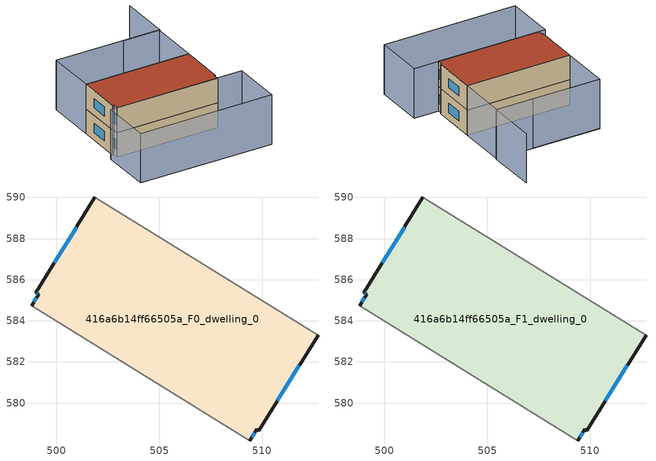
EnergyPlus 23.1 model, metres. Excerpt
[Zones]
416a6b14ff66505a_F0_dwelling_0
 floor ground (EU_floor_Construction): 512.72,583.29 509.83,578.66 509.74,578.72 509.4,578.18 498.79,584.75 499.13,585.3 499,585.37 501.87,590 z0
 wall outside (EU_wall_Construction): 501.87,590 499,585.37 499.13,585.3 498.79,584.75 / 509.4,578.18 509.74,578.72 509.83,578.66 512.72,583.29 z0:3
 wall adiabatic (EU_wall_Construction): 512.72,583.29 501.87,590 / 498.79,584.75 509.4,578.18 z0:3
 window (EU_Window_Construction): 499.04,585.35 499.09,585.32 / 500.98,588.56 499.9,586.82 / 510.73,580.11 511.82,581.85 / 509.51,578.35 509.63,578.55 / 499.02,585.13 498.89,584.92 z0.93:2.07
416a6b14ff66505a_F1_dwelling_0
 floor to 416a6b14ff66505a_F0_dwelling_0 (EU_floor_Construction): 512.72,583.29 509.83,578.66 509.74,578.72 509.4,578.18 498.79,584.75 499.13,585.3 499,585.37 501.87,590 z3
 wall outside (EU_wall_Construction): 501.87,590 499,585.37 499.13,585.3 498.79,584.75 / 509.4,578.18 509.74,578.72 509.83,578.66 512.72,583.29 z3:6
 wall adiabatic (EU_wall_Construction): 512.72,583.29 501.87,590 / 498.79,584.75 509.4,578.18 z3:6
 window (EU_Window_Construction): 499.04,585.35 499.09,585.32 / 500.98,588.56 499.9,586.82 / 510.73,580.11 511.82,581.85 / 509.51,578.35 509.63,578.55 / 499.02,585.13 498.89,584.92 z3.93:5.07
 roof outside (EU_roof_Construction): 509.83,578.66 512.72,583.29 501.87,590 499,585.37 499.13,585.3 498.79,584.75 509.4,578.18 509.74,578.72 z6
shading: 519.22,593.61 516.01,588.42 / 516.01,588.42 505.09,595.18 / 508.77,571.4 494.91,579.98 / 494.91,579.98 498.12,585.16 / 498.12,585.16 511.98,576.59 / 511.98,576.59 508.77,571.4 / 505.08,595.19 515.95,588.46 / 515.95,588.46 512.74,583.28 / 512.74,583.28 501.87,590 / 501.87,590 505.08,595.19 z0:6
[Building]
EU S2 Campaign: North Axis=0; Terrain=City; Solar Distribution=FullExterior
[Site:Location]
Montreal-Trudeau.Intl.AP: Latitude=45.4667; Longitude=-73.75; Time Zone=-5; Elevation=36
[SizingPeriod:WeatherFileDays]
AnnualSizingPeriod: Begin Month=1; Begin Day of Month=1; End Month=12; End Day of Month=31; Day of Week for Start Day=Monday; Use Weather File Daylight Saving Period=No; Use Weather File Rain and Snow Indicators=No
[MATERIAL]
EU_InternalMass_Material: Roughness=MediumRough; Thickness=0.1; Conductivity=1; Density=1800; Specific Heat=900; Thermal Absorptance=0.9; Solar Absorptance=0.7; Visible Absorptance=0.7
[MATERIAL:NOMASS] Roughness=MediumRough; Thermal Absorptance=0.9; Solar Absorptance=0.7; Visible Absorptance=0.7
Name | Thermal Resistance
EU_wall_NoMass; EU_floor_NoMass | 1.51479
EU_roof_NoMass | 2.84114
[WINDOWMATERIAL:SIMPLEGLAZINGSYSTEM]
EU_Window_SimpleGlazing: UFactor=3.53504; Solar Heat Gain Coefficient=0.8; Visible Transmittance=0.8
[CONSTRUCTION]
EU_wall_Construction: EU_wall_NoMass
EU_roof_Construction: EU_roof_NoMass
EU_floor_Construction: EU_floor_NoMass
EU_Window_Construction: EU_Window_SimpleGlazing
EU_InternalMass_Construction: EU_InternalMass_Material
[ZONE] Type=1; Multiplier=1; Ceiling Height=autocalculate; Floor Area=autocalculate; Part of Total Floor Area=Yes
Name | Volume
416a6b14ff66505a_F0_dwelling_0 | 232.527
416a6b14ff66505a_F1_dwelling_0 | 232.529
[INTERNALMASS] Construction=EU_InternalMass_Construction; Surface Area=77.5093
Name | Zone or ZoneList
416a6b14ff66505a_F0_dwelling_0_EU_InternalMass | 416a6b14ff66505a_F0_dwelling_0
416a6b14ff66505a_F1_dwelling_0_EU_InternalMass | 416a6b14ff66505a_F1_dwelling_0
[OTHEREQUIPMENT] Fuel Type=Electricity; Design Level Calculation Method=Watts/Area; Power per Zone Floor Area=1; Fraction Latent=0; Fraction Radiant=0; Fraction Lost=0; Carbon Dioxide Generation Rate=0; EndUse Subcategory=EU_Step8_InternalGains
Name | Zone or ZoneList or Space or SpaceList | Schedule
EU_Step8_InternalGain_416a6b14ff66505a_F0_dwelling_0_f000 | 416a6b14ff66505a_F0_dwelling_0 | EU_Step8_GainSchedule_416a6b14ff66505a_F0_dwelling_0_f000
EU_Step8_InternalGain_416a6b14ff66505a_F1_dwelling_0_f000 | 416a6b14ff66505a_F1_dwelling_0 | EU_Step8_GainSchedule_416a6b14ff66505a_F1_dwelling_0_f000
[ZONEVENTILATION:DESIGNFLOWRATE] Schedule=EU_AlwaysOn; Design Flow Rate Calculation Method=AirChanges/Hour; Air Changes per Hour=0.775154; Ventilation Type=Natural; Fan Pressure Rise=0; Fan Total Efficiency=1; Constant Term Coefficient=1; Temperature Term Coefficient=0; Velocity Term Coefficient=0; Velocity Squared Term Coefficient=0; Minimum Indoor Temperature=-100; Maximum Indoor Temperature=100; Delta Temperature=-100; Minimum Outdoor Temperature=-100; Maximum Outdoor Temperature=100; Maximum Wind Speed=40
Name | Zone or ZoneList or Space or SpaceList
EU_ConstantAir_416a6b14ff66505a_F0_dwelling_0 | 416a6b14ff66505a_F0_dwelling_0
EU_ConstantAir_416a6b14ff66505a_F1_dwelling_0 | 416a6b14ff66505a_F1_dwelling_0
[HVACTEMPLATE:THERMOSTAT] Constant Heating Setpoint=20; Constant Cooling Setpoint=50
EU_HeatOnly_416a6b14ff66505a_F0_dwelling_0; EU_HeatOnly_416a6b14ff66505a_F1_dwelling_0
[HVACTEMPLATE:ZONE:IDEALLOADSAIRSYSTEM] System Availability Schedule=EU_AlwaysOn; Maximum Heating Supply Air Temperature=50; Minimum Cooling Supply Air Temperature=13; Maximum Heating Supply Air Humidity Ratio=0.0156; Minimum Cooling Supply Air Humidity Ratio=0.0077; Heating Limit=NoLimit; Cooling Limit=NoLimit; Heating Availability Schedule=EU_AlwaysOn; Cooling Availability Schedule=EU_CoolingOff; Dehumidification Control Type=ConstantSensibleHeatRatio; Cooling Sensible Heat Ratio=0.7; Dehumidification Setpoint=60; Humidification Control Type=None; Humidification Setpoint=30; Outdoor Air Method=None; Outdoor Air Flow Rate per Person=0.00944; Outdoor Air Flow Rate per Zone Floor Area=0; Outdoor Air Flow Rate per Zone=0; Demand Controlled Ventilation Type=None; Outdoor Air Economizer Type=NoEconomizer; Heat Recovery Type=None; Sensible Heat Recovery Effectiveness=0.7; Latent Heat Recovery Effectiveness=0.65
Name | Template Thermostat
416a6b14ff66505a_F0_dwelling_0 | EU_HeatOnly_416a6b14ff66505a_F0_dwelling_0
416a6b14ff66505a_F1_dwelling_0 | EU_HeatOnly_416a6b14ff66505a_F1_dwelling_0
[SIZING:ZONE] Zone Cooling Design Supply Air Temperature Input Method=SupplyAirTemperature; Zone Cooling Design Supply Air Temperature=13; Zone Heating Design Supply Air Temperature Input Method=SupplyAirTemperature; Zone Heating Design Supply Air Temperature=50; Zone Cooling Design Supply Air Humidity Ratio=0.008; Zone Heating Design Supply Air Humidity Ratio=0.008; Cooling Design Air Flow Method=DesignDay; Cooling Design Air Flow Rate=0; Cooling Minimum Air Flow per Zone Floor Area=0.000762; Cooling Minimum Air Flow=0; Cooling Minimum Air Flow Fraction=0.2; Heating Design Air Flow Method=DesignDay; Heating Design Air Flow Rate=0; Heating Maximum Air Flow per Zone Floor Area=0.002032; Heating Maximum Air Flow=0.141576; Heating Maximum Air Flow Fraction=0.3; Account for Dedicated Outdoor Air System=No; Dedicated Outdoor Air System Control Strategy=NeutralSupplyAir; Dedicated Outdoor Air Low Setpoint Temperature for Design=autosize; Dedicated Outdoor Air High Setpoint Temperature for Design=autosize; Zone Load Sizing Method=Sensible Load Only No Latent Load; Zone Latent Cooling Design Supply Air Humidity Ratio Input Method=HumidityRatioDifference; Zone Cooling Design Supply Air Humidity Ratio Difference=0.005; Zone Latent Heating Design Supply Air Humidity Ratio Input Method=HumidityRatioDifference; Zone Humidification Design Supply Air Humidity Ratio Difference=0.005
416a6b14ff66505a_F0_dwelling_0; 416a6b14ff66505a_F1_dwelling_0
[SCHEDULE:CONSTANT]
Name | Hourly Value
EU_AlwaysOn | 1
EU_CoolingOff | 0
[SCHEDULE:FILE] Column Number=1; Rows to Skip at Top=0; Number of Hours of Data=8760; Column Separator=Comma; Interpolate to Timestep=No; Minutes per Item=60; Adjust Schedule for Daylight Savings=Yes
Name | File
EU_Step8_GainSchedule_416a6b14ff66505a_F0_dwelling_0_f000 | ../../schedules/416a6b14ff66505a/416a6b14ff66505a_F0_dwelling_0_f000_gain.csv
EU_Step8_GainSchedule_416a6b14ff66505a_F1_dwelling_0_f000 | ../../schedules/416a6b14ff66505a/416a6b14ff66505a_F1_dwelling_0_f000_gain.csv
